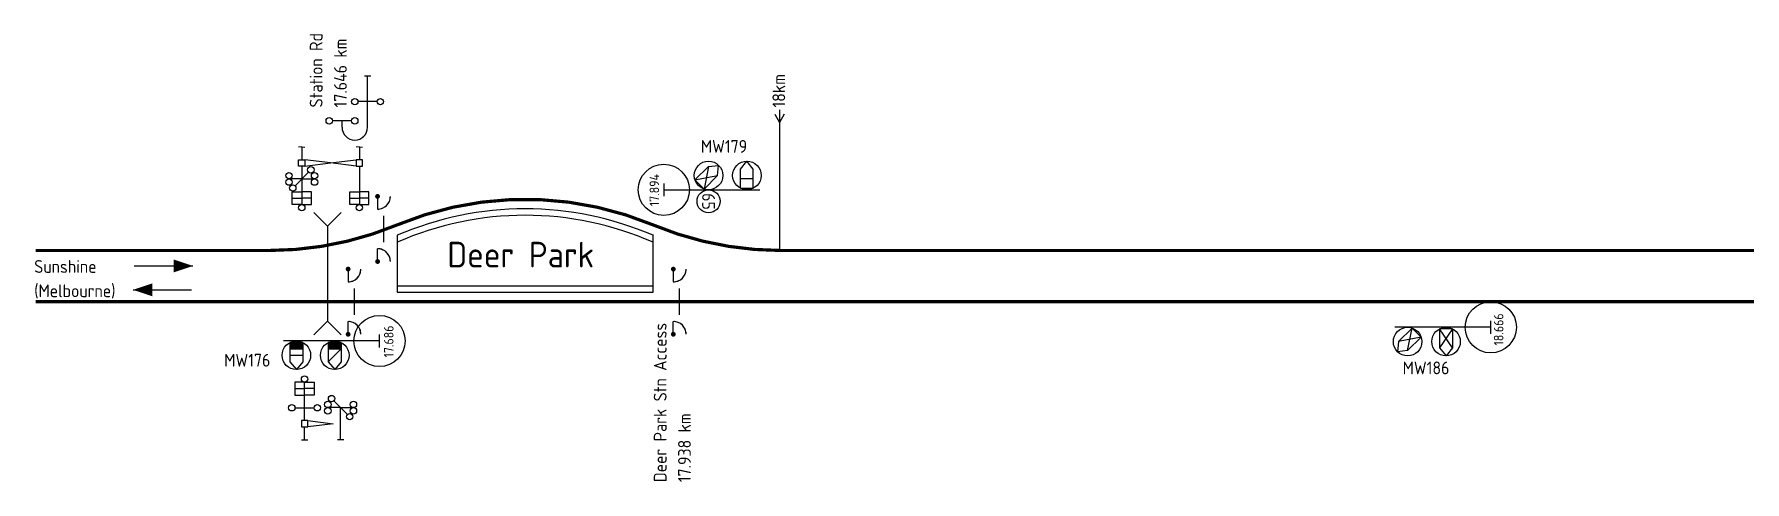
# Model space of a CAD drawing. Extents: x -391 to 278, y -454 to 280.
# Drawn here: x -390.8 to -123.3, y -453.6 to -383.7 of the extents above; entities that cross this region are included whole.
import ezdxf

# ---------------------------------------------------------------- set-up
doc = ezdxf.new("R2010")
doc.units = 0
doc.linetypes.add('DASHED2', pattern=[0.375, 0.25, -0.125])
doc.layers.get('0').update_dxf_attribs({"linetype": 'CONTINUOUS'})
doc.layers.add('CONST', color=1, linetype='CONTINUOUS')
doc.layers.add('LINE', color=5, linetype='CONTINUOUS')
doc.styles.get("Standard").update_dxf_attribs({"font": 'ISOCP'})

msp = doc.modelspace()

# ---------------------------------------------------------------- linework, layer by layer
for p, q in [((-338.1758, -390.21307), (-339.1758, -390.21307)), ((-338.6758, -398.21307), (-338.6758, -390.21307)), ((-337.1758, -394.21307), (-340.1758, -394.21307)), ((-274.26279, -395.47221), (-274.26279, -397.47221)), ((-341.1758, -397.21307), (-344.1758, -397.21307)), ((-342.6758, -398.21307), (-342.6758, -397.21307)), ((-275.01279, -396.17318), (-274.26279, -397.47221)), ((-273.51279, -396.17318), (-274.26279, -397.47221)), ((-349.46609, -403.28605), (-348.96609, -403.28605)), ((-349.46609, -404.28605), (-349.46609, -403.28605)), ((-348.96609, -401.28605), (-349.4656, -401.30823)), ((-348.96609, -401.28605), (-348.46658, -401.30823)), ((-348.96609, -401.28605), (-348.96609, -403.28605)), ((-348.96609, -401.28605), (-348.96609, -403.28605)), ((-348.96609, -403.28605), (-348.46609, -403.28605)), ((-344.46609, -403.78605), (-348.46609, -403.28605)), ((-348.46609, -403.28605), (-348.46609, -404.28605)), ((-348.46609, -404.28605), (-344.46609, -403.78605)), ((-344.46609, -403.78605), (-340.46609, -403.28605)), ((-340.46609, -404.28605), (-344.46609, -403.78605)), ((-339.96609, -403.28605), (-340.46609, -403.28605)), ((-340.46609, -403.28605), (-340.46609, -404.28605)), ((-339.96609, -401.28605), (-340.4656, -401.30823)), ((-339.96609, -401.28605), (-339.96609, -403.28605)), ((-339.96609, -401.28605), (-339.96609, -403.28605)), ((-339.96609, -401.28605), (-339.46658, -401.30823)), ((-339.46609, -403.28605), (-339.96609, -403.28605)), ((-339.46609, -404.28605), (-339.46609, -403.28605)), ((-280.36105, -404.749), (-279.36105, -403.51293)), ((-278.36105, -404.749), (-279.36105, -403.51293)), ((-348.96609, -406.28605), (-350.96609, -406.28605)), ((-350.02675, -407.34671), (-347.90543, -405.22539)), ((-348.46609, -404.28605), (-349.46609, -404.28605)), ((-348.96609, -404.28605), (-348.96609, -410.28605)), ((-348.96609, -404.28605), (-348.96609, -410.28605)), ((-348.96609, -406.28605), (-346.96609, -406.28605)), ((-340.46609, -404.28605), (-339.46609, -404.28605)), ((-339.96609, -404.28605), (-339.96609, -410.28605)), ((-339.96609, -404.28605), (-339.96609, -410.28605)), ((-287.48237, -406.4561), (-285.36105, -404.33478)), ((-287.48237, -406.4561), (-283.94683, -405.749)), ((-287.48237, -406.4561), (-286.06815, -407.87032)), ((-285.36105, -404.33478), (-286.06815, -407.87032)), ((-286.06815, -407.87032), (-283.94683, -405.749)), ((-285.36105, -404.33478), (-283.77991, -404.16786)), ((-283.94683, -405.749), (-283.77991, -404.16786)), ((-280.36105, -407.749), (-280.36105, -404.749)), ((-280.36105, -406.249), (-278.36105, -406.249)), ((-278.36105, -407.749), (-278.36105, -404.749)), ((-350.46609, -410.28605), (-350.46609, -408.28605)), ((-350.46609, -408.28605), (-348.96609, -408.28605)), ((-347.46609, -408.28605), (-348.96609, -408.28605)), ((-347.46609, -410.28605), (-347.46609, -408.28605)), ((-341.46609, -410.28605), (-341.46609, -408.28605)), ((-341.46609, -408.28605), (-339.96609, -408.28605)), ((-338.46609, -408.28605), (-339.96609, -408.28605)), ((-338.46609, -410.28605), (-338.46609, -408.28605)), ((-337.11856, -409.01548), (-337.11856, -411.01548)), ((-337.11856, -409.01548), (-337.11856, -411.01548)), ((-292.36105, -406.98506), (-292.36105, -408.98506)), ((-292.36105, -407.98506), (-289.36105, -407.98506)), ((-289.36105, -407.98506), (-283.36105, -407.98506)), ((-283.36105, -407.98506), (-277.36105, -407.98506)), ((-280.36105, -407.749), (-278.36105, -407.749)), ((-350.46609, -409.28605), (-348.96609, -409.28605)), ((-348.96609, -410.28605), (-350.46609, -410.28605)), ((-347.46609, -409.28605), (-348.96609, -409.28605)), ((-348.96609, -410.28605), (-347.46609, -410.28605)), ((-347.0756, -411.55031), (-344.95428, -413.67163)), ((-342.83295, -411.55031), (-344.95428, -413.67163)), ((-341.46609, -409.28605), (-339.96609, -409.28605)), ((-339.96609, -410.28605), (-341.46609, -410.28605)), ((-338.46609, -409.28605), (-339.96609, -409.28605)), ((-339.96609, -410.28605), (-338.46609, -410.28605)), ((-344.95428, -413.67163), (-344.95428, -428.51039)), ((-336.14734, -416.15109), (-336.14734, -412.06087)), ((-336.14734, -416.15109), (-336.14734, -412.06087)), ((-337.11856, -419.19648), (-337.11856, -417.19648)), ((-337.11856, -419.19648), (-337.11856, -417.19648)), ((-334.04381, -415.10143), (-334.04381, -423.97221)), ((-294.04381, -423.97221), (-294.04381, -414.97221)), ((-375.16119, -419.89098), (-365.99214, -419.89098)), ((-341.71973, -420.38172), (-341.71973, -422.38172)), ((-341.71973, -420.38172), (-341.71973, -422.38172)), ((-290.86873, -420.38172), (-290.86873, -422.38172)), ((-290.86873, -420.38172), (-290.86873, -422.38172)), ((-375.35745, -423.61656), (-366.18841, -423.61656)), ((-340.74851, -427.51732), (-340.74851, -423.42711)), ((-340.74851, -427.51732), (-340.74851, -423.42711)), ((-334.04381, -422.97221), (-294.04381, -422.97221)), ((-334.04381, -423.97221), (-294.04381, -423.97221)), ((-289.89752, -427.51732), (-289.89752, -423.42711)), ((-289.89752, -427.51732), (-289.89752, -423.42711)), ((-347.0756, -430.63171), (-344.95428, -428.51039)), ((-342.83295, -430.63171), (-344.95428, -428.51039)), ((-341.71973, -430.56271), (-341.71973, -428.56271)), ((-341.71973, -430.56271), (-341.71973, -428.56271)), ((-336.8147, -432.61143), (-336.8147, -430.61143)), ((-290.86873, -430.56271), (-290.86873, -428.56271)), ((-290.86873, -430.56271), (-290.86873, -428.56271)), ((-172.04381, -429.47221), (-178.04381, -429.47221)), ((-175.3367, -429.58696), (-177.45802, -431.70828)), ((-176.04381, -433.1225), (-175.3367, -429.58696)), ((-173.92249, -431.00118), (-175.3367, -429.58696)), ((-166.04381, -429.47221), (-172.04381, -429.47221)), ((-169.04381, -429.70828), (-171.04381, -429.70828)), ((-171.04381, -429.70828), (-171.04381, -432.70828)), ((-169.04381, -429.70828), (-171.04381, -432.70828)), ((-169.04381, -432.70828), (-171.04381, -429.70828)), ((-169.04381, -429.70828), (-169.04381, -432.70828)), ((-163.04381, -429.47221), (-166.04381, -429.47221)), ((-163.04381, -430.47221), (-163.04381, -428.47221)), ((-345.8147, -431.61143), (-351.8147, -431.61143)), ((-348.8147, -431.84749), (-350.8147, -431.84749)), ((-350.8147, -431.84749), (-350.8147, -434.84749)), ((-350.8147, -432.84749), (-348.8147, -432.84749)), ((-348.8147, -431.84749), (-348.8147, -434.84749)), ((-339.8147, -431.61143), (-345.8147, -431.61143)), ((-344.8147, -431.84749), (-344.8147, -434.84749)), ((-342.8147, -431.84749), (-344.8147, -431.84749)), ((-342.8147, -432.84749), (-344.8147, -434.84749)), ((-344.8147, -432.84749), (-342.8147, -432.84749)), ((-342.8147, -431.84749), (-342.8147, -434.84749)), ((-336.8147, -431.61143), (-339.8147, -431.61143)), ((-177.45802, -431.70828), (-177.62495, -433.28942)), ((-176.04381, -433.1225), (-177.62495, -433.28942)), ((-173.92249, -431.00118), (-177.45802, -431.70828)), ((-173.92249, -431.00118), (-176.04381, -433.1225)), ((-171.04381, -432.70828), (-170.04381, -433.94435)), ((-169.04381, -432.70828), (-170.04381, -433.94435)), ((-350.8147, -433.84749), (-348.8147, -433.84749)), ((-350.8147, -434.84749), (-349.8147, -436.08356)), ((-348.8147, -434.84749), (-349.8147, -436.08356)), ((-344.8147, -434.84749), (-343.8147, -436.08356)), ((-342.8147, -434.84749), (-343.8147, -436.08356)), ((-348.53642, -438.05438), (-350.03642, -438.05438)), ((-350.03642, -438.05438), (-350.03642, -440.05438)), ((-348.53642, -444.05438), (-348.53642, -438.05438)), ((-348.53642, -444.05438), (-348.53642, -438.05438)), ((-348.53642, -438.05438), (-347.03642, -438.05438)), ((-347.03642, -438.05438), (-347.03642, -440.05438)), ((-350.03642, -439.05438), (-348.53642, -439.05438)), ((-350.03642, -440.05438), (-348.53642, -440.05438)), ((-347.03642, -439.05438), (-348.53642, -439.05438)), ((-347.03642, -440.05438), (-348.53642, -440.05438)), ((-343.95126, -440.97084), (-341.82994, -443.09216)), ((-350.03642, -442.05438), (-347.03642, -442.05438)), ((-342.8906, -442.0315), (-344.8906, -442.0315)), ((-342.8906, -447.0315), (-342.8906, -442.0315)), ((-342.8906, -447.0315), (-342.8906, -442.0315)), ((-342.8906, -442.0315), (-340.8906, -442.0315)), ((-348.03642, -444.05438), (-349.03642, -444.05438)), ((-349.03642, -444.05438), (-349.03642, -445.05438)), ((-349.03642, -445.05438), (-348.53642, -445.05438)), ((-348.53642, -445.05438), (-348.03642, -445.05438)), ((-348.53642, -447.05438), (-348.53642, -445.05438)), ((-348.53642, -447.05438), (-348.53642, -445.05438)), ((-348.03642, -444.05438), (-344.03642, -444.55438)), ((-348.03642, -445.05438), (-348.03642, -444.05438)), ((-344.03642, -444.55438), (-348.03642, -445.05438)), ((-349.03642, -447.05438), (-348.03642, -447.05438)), ((-343.3906, -447.0315), (-342.3906, -447.0315))]:
    msp.add_line(p, q)
at = {"const_width": 0.375}
for points in [[(-337.30606, -409.01548, -1), (-336.93106, -409.01548, -1)], [(-337.30606, -409.01548, -1), (-336.93106, -409.01548, -1)], [(-337.30606, -419.19648, 1), (-336.93106, -419.19648, 1)], [(-337.30606, -419.19648, 1), (-336.93106, -419.19648, 1)], [(-341.90723, -420.38172, -1), (-341.53223, -420.38172, -1)], [(-341.90723, -420.38172, -1), (-341.53223, -420.38172, -1)], [(-291.05623, -420.38172, -1), (-290.68123, -420.38172, -1)], [(-291.05623, -420.38172, -1), (-290.68123, -420.38172, -1)], [(-341.90723, -430.56271, 1), (-341.53223, -430.56271, 1)], [(-341.90723, -430.56271, 1), (-341.53223, -430.56271, 1)], [(-291.05623, -430.56271, 1), (-290.68123, -430.56271, 1)], [(-291.05623, -430.56271, 1), (-290.68123, -430.56271, 1)]]:
    msp.add_lwpolyline(points, format="xyb", close=True, dxfattribs=at)
at = {"const_width": 0.5}
for points in [[(-294.04381, -413.47221, 0.2), (-334.04381, -413.47221, 0.799272958)], [(-354.04381, -417.47221, 0.099019514), (-334.04381, -413.47221, 0.799272958)], [(-294.04381, -413.47221, 0.099019514), (-274.04381, -417.47221, 0.799272958)]]:
    msp.add_lwpolyline(points, format="xyb", dxfattribs=at)
for points in [[(-354.04381, -417.47221), (-390.55594, -417.47221)], [(-115.48605, -417.47221), (-274.26279, -417.47221)], [(-115.48605, -425.47221), (-390.55594, -425.47221)]]:
    msp.add_lwpolyline(points, dxfattribs=at)
for centre, radius in [((-340.6758, -394.21307), 0.5), ((-336.6758, -394.21307), 0.5), ((-344.6758, -397.21307), 0.5), ((-340.6758, -397.21307), 0.5), ((-285.36105, -405.749), 2.23607), ((-279.36105, -405.749), 2.23607), ((-350.96609, -405.78605), 0.5), ((-350.96609, -406.78605), 0.5), ((-347.55187, -404.87183), 0.5), ((-346.96609, -405.78605), 0.5), ((-346.96609, -406.78605), 0.5), ((-350.3803, -407.70026), 0.5), ((-285.36105, -409.78784), 1.80278), ((-348.96609, -410.78605), 0.5), ((-339.96609, -410.78605), 0.5), ((-176.04381, -431.70828), 2.23607), ((-170.04381, -431.70828), 2.23607), ((-349.8147, -433.84749), 2.23607), ((-343.8147, -433.84749), 2.23607), ((-348.53642, -437.55438), 0.5), ((-344.8906, -441.5315), 0.5), ((-344.30481, -440.61728), 0.5), ((-340.8906, -441.5315), 0.5), ((-350.53642, -442.05438), 0.5), ((-346.53642, -442.05438), 0.5), ((-344.8906, -442.5315), 0.5), ((-341.47638, -443.44571), 0.5), ((-340.8906, -442.5315), 0.5)]:
    msp.add_circle(centre, radius)
for centre, radius, start, end in [((-340.6758, -398.21307), 2, 180, 0), ((-314.04381, -461.47221), 50.5, 66.6691727, 113.3308273), ((-314.04381, -461.47221), 49.5, 66.1689921, 113.8310079)]:
    msp.add_arc(centre, radius, start, end)
at = {"ltscale": 3}
for centre, start, end in [((-337.11856, -409.01548), 270, 0), ((-337.11856, -419.19648), 0, 90), ((-341.71973, -420.38172), 270, 0), ((-290.86873, -420.38172), 270, 0), ((-341.71973, -430.56271), 0, 90), ((-290.86873, -430.56271), 0, 90)]:
    msp.add_arc(centre, 2, start, end, dxfattribs=at)
at = {"linetype": 'DASHED2', "ltscale": 3}
for centre, start, end in [((-337.11856, -409.01548), 270, 0), ((-337.11856, -419.19648), 0, 90), ((-341.71973, -420.38172), 270, 0), ((-290.86873, -420.38172), 270, 0), ((-341.71973, -430.56271), 0, 90), ((-290.86873, -430.56271), 0, 90)]:
    msp.add_arc(centre, 2, start, end, dxfattribs=at)
for points in [[(-365.99214, -419.89098), (-368.99214, -418.89098), (-368.99214, -420.89098)], [(-375.35745, -423.61656), (-372.35745, -422.61656), (-372.35745, -424.61656)], [(-348.8147, -432.84749), (-350.8147, -432.84749), (-348.8147, -431.84749), (-350.8147, -431.84749)], [(-342.8147, -432.84749), (-344.8147, -432.84749), (-342.8147, -431.84749), (-344.8147, -431.84749)]]:
    msp.add_solid(points)
at = {"layer": 'CONST'}
msp.add_line((-274.26279, -397.47221), (-274.26279, -417.47221), dxfattribs=at)
for centre in [(-292.36105, -407.98506), (-336.8147, -431.61143), (-163.04381, -429.47221)]:
    msp.add_circle(centre, 4, dxfattribs=at)
at = {"layer": 'LINE'}
for p in [(-566.94219, -88.11519), (-566.94219, -343.11519)]:
    msp.add_xline(p, (1, 0), dxfattribs=at)

# ---------------------------------------------------------------- texts
for s, height, rotation, p in [('Station Rd', 2, 90, (-345.72039, -395.12228)), ('17.646 km', 2, 90, (-341.92039, -395.12228)), ('18km', 2, 90, (-273.36924, -395.14151)), ('17.894', 1.5, 90, (-293.08405, -410.55742)), ('65', 2, 270, (-286.35917, -408.51248)), ('18.666', 1.5, 90, (-161.06745, -432.32157)), ('17.686', 1.5, 90, (-334.61611, -434.1833)), ('Deer Park Stn Access', 2, 90, (-291.92436, -453.67674)), ('17.938 km', 2, 90, (-288.12436, -453.67674))]:
    msp.add_text(s, height=height, rotation=rotation).set_placement(p)
for s, height, p in [('MW179', 2, (-286.55744, -402.21005)), ('Deer Park', 4, (-326.20776, -420.11843)), ('Sunshine', 2, (-390.80119, -420.97118)), ('(Melbourne)', 2, (-390.80119, -424.77118)), ('MW176', 2, (-361.09632, -435.62021)), ('MW186', 2, (-176.82497, -436.82283))]:
    msp.add_text(s, height=height).set_placement(p)

doc.saveas('drawing.dxf')
